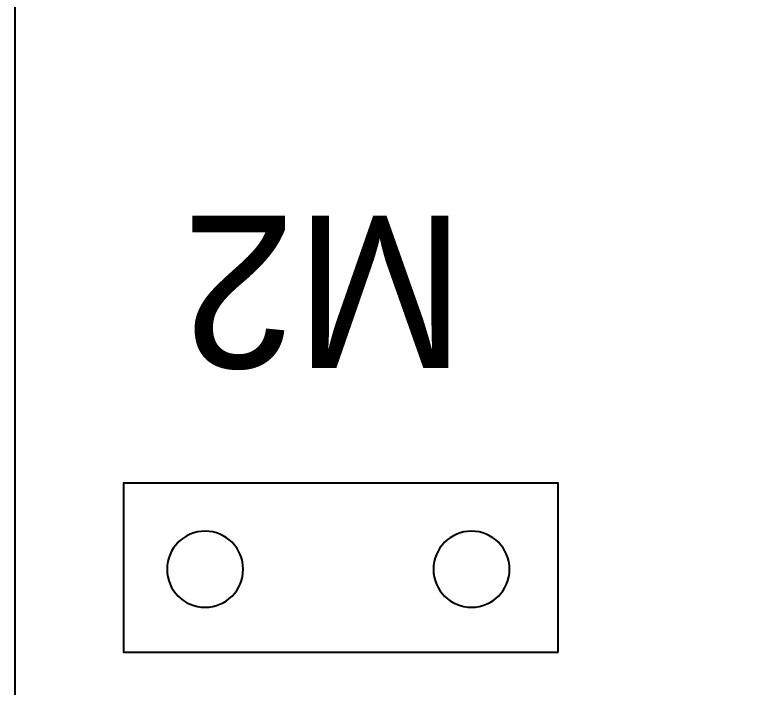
# Model space of a CAD drawing. Extents: x -38 to 99, y -101 to 35.
# Drawn here: x 44.3 to 54.05, y -92.17 to -83.34 of the extents above; entities that cross this region are included whole.
import ezdxf

# ---------------------------------------------------------------- set-up
doc = ezdxf.new("R2010")
doc.units = 0
for name, color, linetype in [('DEFAULT', 7, 'CONTINUOUS'), ('HOLES', 7, 'CONTINUOUS'), ('MASK', 7, 'CONTINUOUS')]:
    doc.layers.add(name, color=color, linetype=linetype)
doc.styles.add('DEFAULT', font='txt')

msp = doc.modelspace()

# ---------------------------------------------------------------- linework, layer by layer
at = {"layer": 'DEFAULT'}
msp.add_lwpolyline([(94, -97), (94, -100, 0.414214), (95, -101), (98, -101, 0.414214), (99, -100), (99, -62.5743, 0.414214), (98, -61.5743), (45.3, -61.5743, 0.414214), (44.3, -62.5743), (44.3, -66, 0.414214), (45.3, -67), (50, -67, -0.414214), (51, -68), (51, -73, -0.414214), (50, -74), (45.3, -74, 0.414214), (44.3, -75), (44.3, -100, 0.414214), (45.3, -101), (74, -101, 0.414214), (75, -100), (75, -97, -0.414214), (76, -96), (93, -96, -0.414214)], format="xyb", close=True, dxfattribs=at)
at = {"layer": 'HOLES', "extrusion": (0, 0, -1)}
for centre in [(-46.8, -90.62), (-50.3, -90.62)]:
    msp.add_circle(centre, 0.5, dxfattribs=at)
at = {"layer": 'MASK'}
msp.add_lwpolyline([(51.4351, -91.7136), (45.7312, -91.7136), (45.7312, -89.4853), (51.4351, -89.4853)], close=True, dxfattribs=at)

# ---------------------------------------------------------------- texts
at = {"layer": 'MASK', "style": 'DEFAULT'}
msp.add_text('M2', height=2, rotation=180, dxfattribs=at).set_placement((50.2135, -85.9753))

doc.saveas('drawing.dxf')
